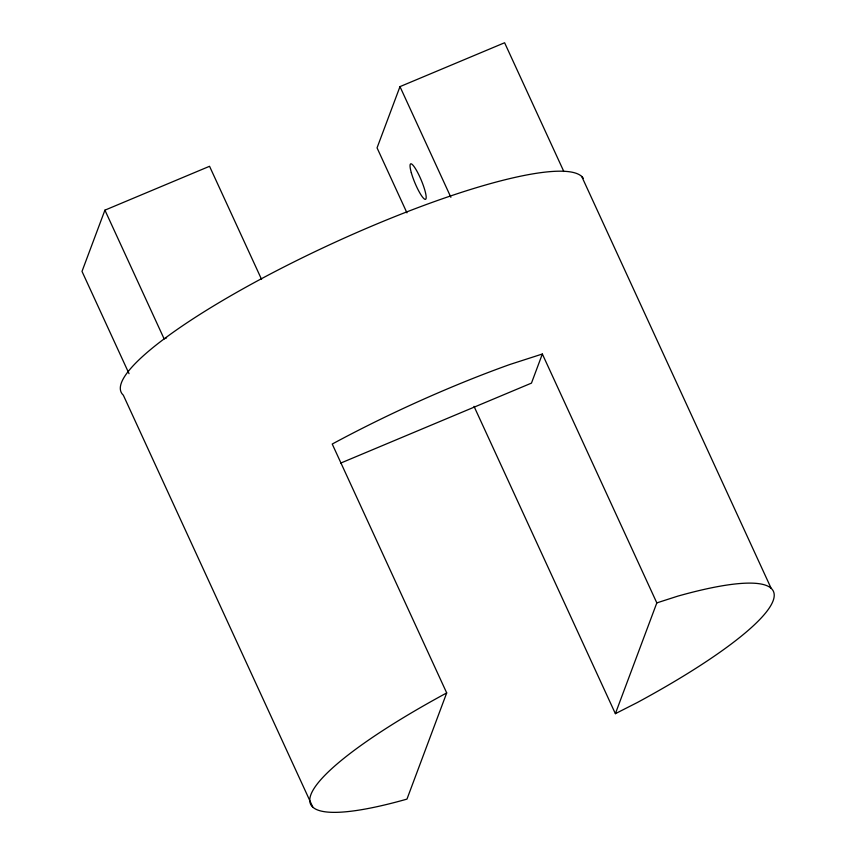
<?xml version="1.0" encoding="UTF-8"?>
<svg xmlns="http://www.w3.org/2000/svg" width="855" height="855" viewBox="0 0 855 855"><rect width="100%" height="100%" fill="white"/><g stroke="black" fill="none" stroke-linecap="round" stroke-linejoin="round"><path stroke-width="1.28" d="M261.566 279.382L209.55 166.287L104.919 210.159L82.005 271.398L129.041 373.667M563.819 171.481L504.61 42.75L399.98 86.622L377.055 147.862L406.937 212.831M446.705 692.924A254.672 46.843 -24.7 0 0 406.243 799.318L406.98 799.083L446.705 692.924L332.232 444.044A254.672 46.843 -24.7 0 1 509.869 364.487L542.348 354.013L531.468 383.115L340.664 463.111M474.023 406.349L615.376 713.668L656.822 602.893L542.348 354.013M615.376 713.668L637.264 702.554A254.672 46.843 -24.7 0 0 677.716 596.159L656.822 602.893M166.586 337.853L164.128 338.89L104.919 210.159M581.71 176.44L771.178 588.379M399.98 86.622L450.884 197.302M312.791 807.099L123.323 395.17A254.672 46.843 -24.7 0 1 321.266 248.677A254.672 46.843 -24.7 0 1 583.334 178.374M411.319 172.742A19.216 3.441 67.3 0 0 425.298 199.375A19.216 3.441 67.3 0 0 417.753 172.699A19.216 3.441 67.3 0 0 411.319 172.742"/></g></svg>
